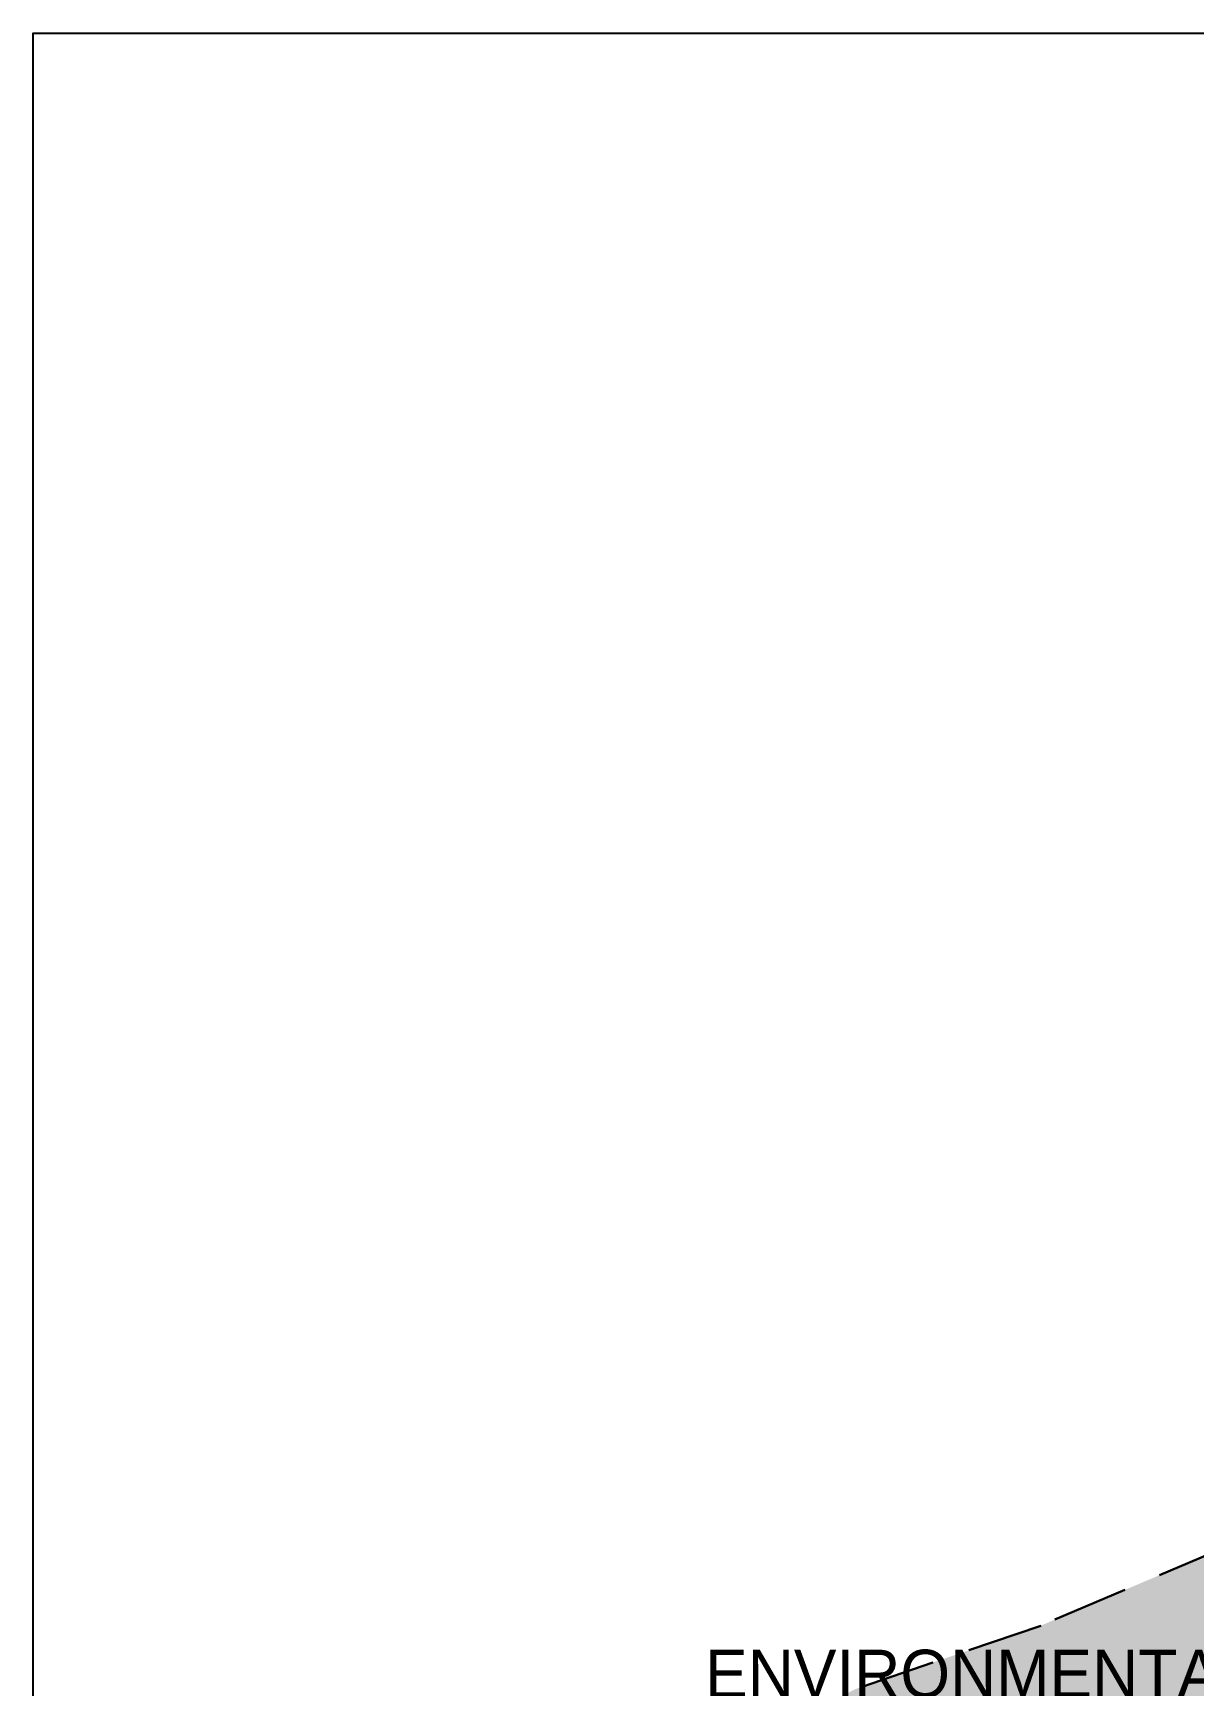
# Model space of a CAD drawing. Header units: inches. Extents: x 248001 to 248864, y 535757 to 536301.
# Drawn here: x 248001.4 to 248098.6, y 536162.3 to 536300.6 of the extents above; entities that cross this region are included whole.
import ezdxf

# ---------------------------------------------------------------- set-up
doc = ezdxf.new("R2010")
doc.units = ezdxf.units.IN
doc.header["$MEASUREMENT"] = 0
doc.linetypes.add('DASHED2', pattern=[9.525, 6.35, -3.175])
doc.layers.add('E1 precinct', color=88, linetype='Continuous')
doc.layers.add('SURVEYED_BOUNDARY', color=7, linetype='DASHED2', lineweight=70)
doc.styles.get("Standard").update_dxf_attribs({"font": 'arial.ttf'})

msp = doc.modelspace()

# ---------------------------------------------------------------- hatches: boundary and pattern name
at = {"layer": 'E1 precinct', "transparency": 33554572}
h = msp.add_hatch(color=256, dxfattribs=at)
h.dxf.hatch_style = 1
h.paths.add_polyline_path([(248125.88, 536173.51), (248142.63, 536189.55), (248165.54, 536210.55), (248187.46, 536231.75), (248215.16, 536251.98), (248225.4, 536256.07), (248238.56, 536259.21), (248227.21, 536257.45), (248219.51, 536256.26), (248212.3, 536255.14), (248209.89, 536255.97), (248178.2, 536238.13), (248177.39, 536238.31), (248174.94, 536236.35), (248163.61, 536220), (248154.19, 536212.22), (248143.27, 536204.99), (248127.39, 536192.58), (248118.53, 536189.28), (248115.39, 536187.24), (248109.85, 536182.62), (248101.56, 536174.02), (248085.76, 536167.3), (248070.27, 536162), (248059.71, 536156.56), (248056.51, 536153.03), (248043.62, 536138.98), (248033.15, 536127.57), (248051.86, 536130.12), (248095.14, 536147.56), (248113.6, 536162.26)])
h = msp.add_hatch(color=256, dxfattribs=at)
h.dxf.hatch_style = 1
h.paths.add_polyline_path([(248125.88, 536173.51), (248142.63, 536189.55), (248165.54, 536210.55), (248187.46, 536231.75), (248215.16, 536251.98), (248225.4, 536256.07), (248238.56, 536259.21), (248227.21, 536257.45), (248219.51, 536256.26), (248212.3, 536255.14), (248209.89, 536255.97), (248178.2, 536238.13), (248177.39, 536238.31), (248174.94, 536236.35), (248163.61, 536220), (248154.19, 536212.22), (248143.27, 536204.99), (248127.39, 536192.58), (248118.53, 536189.28), (248115.39, 536187.24), (248109.85, 536182.62), (248101.56, 536174.02), (248085.76, 536167.3), (248070.27, 536162), (248059.71, 536156.56), (248056.51, 536153.03), (248043.62, 536138.98), (248033.15, 536127.57), (248051.86, 536130.12), (248095.14, 536147.56), (248113.6, 536162.26)])

# ---------------------------------------------------------------- linework, layer by layer
msp.add_lwpolyline([(248693.14, 535756.86), (248001.43, 535756.86), (248001.43, 536300.57), (248693.14, 536300.57)])
msp.add_lwpolyline([(248693.14, 535756.86), (248001.43, 535756.86), (248001.43, 536300.57), (248693.14, 536300.57)])
at = {"layer": 'SURVEYED_BOUNDARY', "lineweight": 30, "elevation": 2132}
msp.add_lwpolyline([(248303.67, 536221.41), (248282.21, 536230.37), (248275.84, 536238.4), (248260.44, 536258.14), (248248.7, 536260.92), (248241.34, 536259.42), (248238.77, 536259.24), (248227.21, 536257.45), (248219.51, 536256.26), (248212.3, 536255.14), (248209.89, 536255.97), (248178.2, 536238.13), (248177.39, 536238.31), (248174.94, 536236.35), (248163.61, 536220), (248154.19, 536212.22), (248143.27, 536204.99), (248127.39, 536192.58), (248118.53, 536189.28), (248115.39, 536187.24), (248109.85, 536182.62), (248101.56, 536174.02), (248085.76, 536167.3), (248070.27, 536162)], dxfattribs=at)
msp.add_lwpolyline([(248303.67, 536221.41), (248282.21, 536230.37), (248275.84, 536238.4), (248260.44, 536258.14), (248248.7, 536260.92), (248241.34, 536259.42), (248238.77, 536259.24), (248227.21, 536257.45), (248219.51, 536256.26), (248212.3, 536255.14), (248209.89, 536255.97), (248178.2, 536238.13), (248177.39, 536238.31), (248174.94, 536236.35), (248163.61, 536220), (248154.19, 536212.22), (248143.27, 536204.99), (248127.39, 536192.58), (248118.53, 536189.28), (248115.39, 536187.24), (248109.85, 536182.62), (248101.56, 536174.02), (248085.76, 536167.3), (248070.27, 536162)], dxfattribs=at)
at = {"layer": 'SURVEYED_BOUNDARY', "lineweight": 5, "elevation": 2132}
msp.add_lwpolyline([(248303.67, 536221.41), (248282.21, 536230.37), (248275.84, 536238.4), (248260.44, 536258.14), (248248.7, 536260.92), (248241.34, 536259.42), (248238.77, 536259.24), (248227.21, 536257.45), (248219.51, 536256.26), (248212.3, 536255.14), (248209.89, 536255.97), (248178.2, 536238.13), (248177.39, 536238.31), (248174.94, 536236.35), (248163.61, 536220), (248154.19, 536212.22), (248143.27, 536204.99), (248127.39, 536192.58), (248118.53, 536189.28), (248115.39, 536187.24), (248109.85, 536182.62), (248101.56, 536174.02), (248085.76, 536167.3), (248070.27, 536162)], dxfattribs=at)
msp.add_lwpolyline([(248303.67, 536221.41), (248282.21, 536230.37), (248275.84, 536238.4), (248260.44, 536258.14), (248248.7, 536260.92), (248241.34, 536259.42), (248238.77, 536259.24), (248227.21, 536257.45), (248219.51, 536256.26), (248212.3, 536255.14), (248209.89, 536255.97), (248178.2, 536238.13), (248177.39, 536238.31), (248174.94, 536236.35), (248163.61, 536220), (248154.19, 536212.22), (248143.27, 536204.99), (248127.39, 536192.58), (248118.53, 536189.28), (248115.39, 536187.24), (248109.85, 536182.62), (248101.56, 536174.02), (248085.76, 536167.3), (248070.27, 536162)], dxfattribs=at)

# ---------------------------------------------------------------- texts
at = {"insert": (248057.67, 536165.29, 4282), "char_height": 4, "attachment_point": 1}
msp.add_mtext_dynamic_manual_height_columns('{\\Fhand1|c0;ENVIRONMENTAL \\PCONSERVATION \\PE 1}', width=105.1071, gutter_width=1, heights=[0], dxfattribs=at)

doc.saveas('drawing.dxf')
